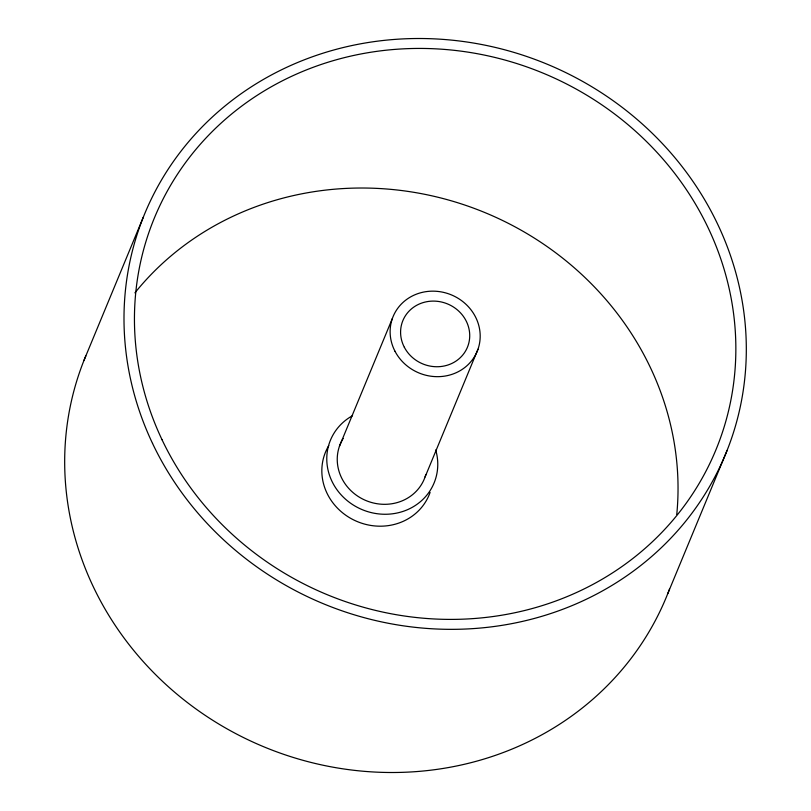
<?xml version="1.0" encoding="UTF-8"?>
<svg xmlns="http://www.w3.org/2000/svg" width="811" height="811" viewBox="0 0 811 811"><rect width="100%" height="100%" fill="white"/><g stroke="black" fill="none" stroke-linecap="round" stroke-linejoin="round"><path stroke-width="1.22" d="M83.938 360.51L143.243 217.338M339.454 446.232L392.331 318.571M425.096 476.919L477.973 349.257M667.757 593.662L727.062 450.49M669.541 589.029A314.323 292.051 22.5 0 1 268.076 748.533A314.323 292.051 22.5 0 1 85.814 355.907M134.9 292.872A303.76 282.228 22.5 0 1 483.954 212.188A303.76 282.228 22.5 0 1 676.769 514.427M435.7 449.983A56.06 52.086 22.5 0 1 402.388 511.609A56.06 52.086 22.5 0 1 332.743 482.88A56.06 52.086 22.5 0 1 352.542 415.678M430.094 492.409A56.06 52.086 22.5 0 1 355.188 520.662A56.06 52.086 22.5 0 1 328.779 445.624M425.826 474.577A45.497 42.273 22.5 0 1 365.234 500.255A45.497 42.273 22.5 0 1 343.165 438.467M162.038 439.744A303.76 282.228 22.5 0 0 680.672 510.626A303.76 282.228 22.5 0 0 462.736 51.377A303.76 282.228 22.5 0 0 162.038 439.744M152.539 443.424A314.323 292.051 22.5 0 0 689.218 516.779A314.323 292.051 22.5 0 0 463.699 41.554A314.323 292.051 22.5 0 0 152.539 443.424M404.334 347.25A34.924 32.45 22.5 0 0 464.135 353.221A34.924 32.45 22.5 0 0 436.987 301.276A34.924 32.45 22.5 0 0 404.334 347.25M395.008 351.285A45.497 42.273 22.5 0 0 472.904 359.07A45.497 42.273 22.5 0 0 437.545 291.392A45.497 42.273 22.5 0 0 395.008 351.285"/></g></svg>
